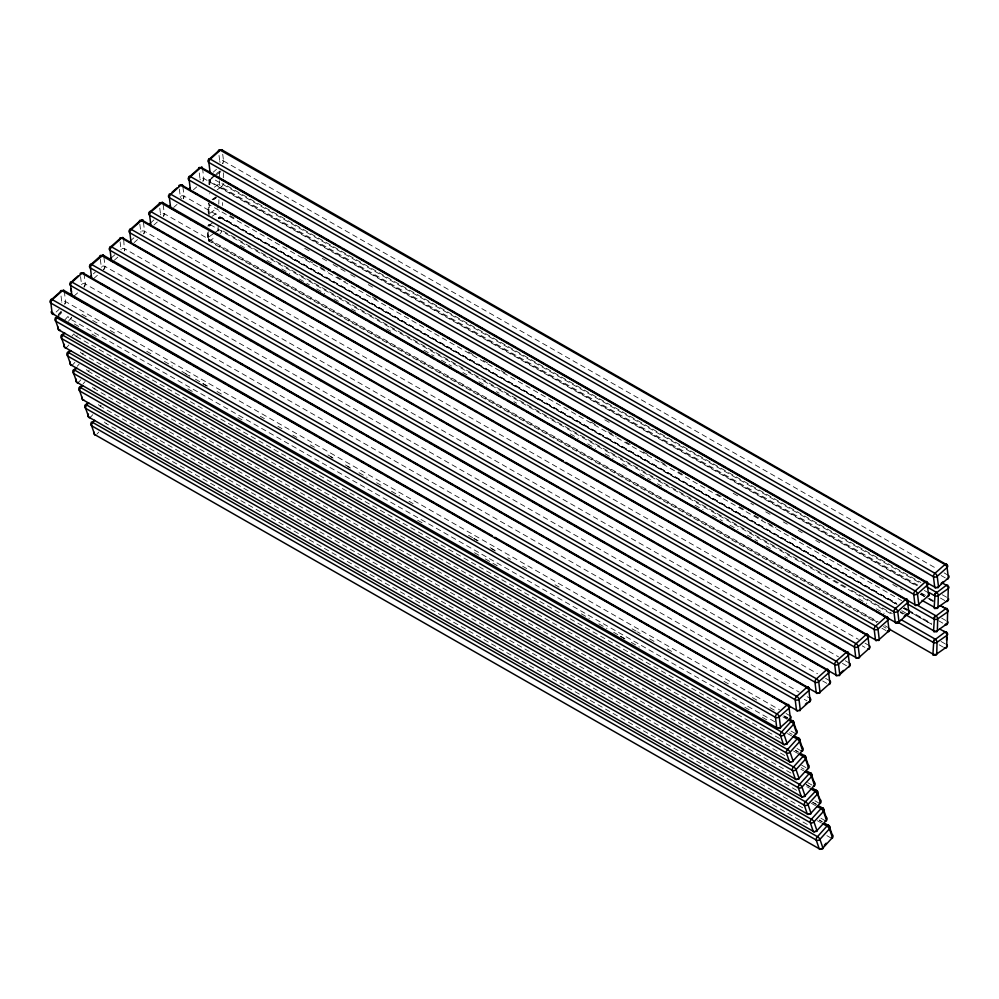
<?xml version="1.0" encoding="UTF-8"?>
<svg xmlns="http://www.w3.org/2000/svg" width="999" height="999" viewBox="0 0 999 999"><rect width="100%" height="100%" fill="white"/><g stroke="black" fill="none" stroke-linecap="round" stroke-linejoin="round"><path stroke-width="0.75" stroke-dasharray="5 3.75" d="M88.911 370.829A2.697 1.349 -60.2 0 1 88.449 371.441L791.545 773.401M207.605 232.692L207.48 239.048L208.779 240.921M208.154 212.25L208.391 203.484A2.697 1.698 1.6 0 0 208.554 204.071M208.916 184.503L209.091 179.595L210.152 177.984M208.267 231.593L208.104 237.437A2.697 1.698 1.6 0 0 208.354 239.847L208.841 240.959L876.635 622.727M208.741 214.073L209.066 202.385M209.54 184.852L209.703 179.008L219.655 172.003A2.697 1.586 54.9 0 1 219.78 171.391M876.947 621.927L208.354 239.847L208.554 232.542M208.991 216.471L209.315 204.795L901.685 600.611M209.865 184.34L209.952 181.418A2.697 1.698 1.6 0 1 209.703 179.008A2.697 1.586 54.9 0 1 211.788 178.084L215.509 175.462M218.182 226.049L218.057 230.432A2.697 1.586 54.9 0 0 218.719 232.405M218.781 204.146L218.893 199.763M219.655 172.003L219.33 183.691A2.697 1.586 54.9 0 0 221.303 186.938L917.694 585.064M222.54 205.507L222.615 202.585M223.289 177.76L223.451 171.915M221.266 186.85L216.321 190.434M897.102 604.507L222.178 218.656A2.697 1.349 -60.2 0 0 220.467 217.819L220.467 217.819A2.697 1.586 54.9 0 0 218.394 218.519A2.697 1.586 54.9 0 1 220.467 217.819L896.727 604.432M64.286 291.159L65.559 301.573L64.685 304.258M84.028 273.576L85.315 283.991L83.779 287.425M103.958 257.492L105.057 266.421L103.521 269.842M123.714 239.922L124.45 250.612M143.456 222.34L144.555 231.268L143.681 233.953M163.199 204.77L164.298 213.686L163.424 216.371M182.954 187.188L184.053 196.116L183.179 198.801M202.522 168.119L203.796 178.534L202.922 181.219M219.031 155.419L219.755 161.376A2.697 1.936 -7 0 1 223.551 160.964L222.665 163.649A2.697 1.349 -60.2 0 0 223.551 160.964L222.265 150.549M917.082 585.689L209.952 181.418L210.514 179.583L211.788 178.084L920.254 583.116M89.048 370.604L88.449 371.441A2.697 0.937 42.2 0 1 86.413 369.63M104.42 422.04A2.697 0.937 42.2 0 0 106.369 423.726L809.465 825.698M106.418 423.626L106.369 423.726A2.697 1.349 -60.2 0 0 106.681 423.339M207.892 226.061L208.891 224.713M71.566 317.37L66.733 323.339M221.291 186.85L221.303 186.938A2.697 1.349 -60.2 0 0 223.139 183.604L920.878 582.492M779.607 738.536L76.411 336.513M77.11 335.739L76.498 336.576A2.697 0.937 42.2 0 1 74.351 334.615M83.079 353.171L82.467 354.008L785.576 755.968M95.03 388.037L94.318 388.811L797.327 790.721M100.999 405.469L100.387 406.306L803.496 808.266M76.573 336.488L76.498 336.476A2.697 1.349 -60.2 0 0 76.973 335.964M58.367 314.398L61.214 311.251M58.342 315.047L61.189 311.913M59.828 314.648L61.726 312.562M64.173 320.629L67.969 316.433A2.697 2.135 -18.9 0 1 68.544 315.946M72.04 335.964L73.938 333.866M67.008 347.053L68.906 344.955M72.977 364.485L74.875 362.387M77.198 366.296L79.108 364.198M78.946 381.905L80.844 379.82M83.179 383.728L85.077 381.63M90.897 416.77L92.795 414.672M96.866 434.203L98.764 432.105M208.142 225.999A2.697 1.698 1.6 0 1 208.429 225.749A2.697 1.586 54.9 0 1 210.514 224.825L208.828 227.26A2.697 1.349 -60.2 0 1 210.514 224.825L893.481 615.284M93.369 273.863L95.342 272.103M111.139 258.042L115.097 254.52M130.894 240.459L133.854 237.824M150.637 222.889L153.933 219.955M56.131 312.025L59.091 309.39M73.901 296.204L78.834 291.82M93.644 278.634L98.039 274.725M114.385 260.177L117.782 257.155M134.128 242.607L137.537 239.573M153.883 225.025L157.28 222.003M173.626 207.455L177.035 204.42M193.381 189.872L196.778 186.85M213.124 172.303L216.521 169.268M216.458 173.551L220.18 170.929M216.758 174.575L221.728 171.079M214.36 187.2L219.33 183.691A2.697 1.698 1.6 0 1 222.29 183.267M212.088 199.55L215.821 196.915M212.799 199.75L216.533 197.128M213.636 199.7L216.121 197.952M209.99 213.187L218.694 207.055M211.963 216.433L219.418 211.176M208.429 225.749L213.399 222.253M213.087 233.928L208.104 237.437A2.697 1.586 54.9 0 0 210.077 240.684L215.047 237.175M214.335 233.054L218.057 230.432A2.697 1.698 1.6 0 1 221.865 230.332A2.697 1.349 -60.2 0 1 220.03 233.679M218.881 217.682L221.728 217.557L896.253 603.184M211.651 178.084L211.788 178.084A2.697 1.349 -60.2 0 0 209.952 181.418M208.841 240.959L210.077 240.684A2.697 1.349 -60.2 0 1 208.354 239.847M223.551 160.964L936.038 568.294M944.055 572.877L948.126 575.199M941.17 575.524L945.241 577.859M942.294 594.742L947.714 597.839M940.459 598.076L945.878 601.173M199.276 173.002L200.012 178.946A2.697 1.936 -7 0 1 203.796 178.534L916.295 585.864M924.312 590.446L928.371 592.769M921.415 593.106L925.499 595.429M921.228 593.731L923.925 595.267M929.332 598.364L933.391 600.686M920.304 594.03L932.629 601.086M920.179 594.105L924.2 596.415M929.42 599.388L933.478 601.71M304.732 248.314L310.14 251.411M322.315 258.354L327.722 261.451M333.129 264.548L345.292 271.503M350.699 274.588L356.106 277.685M368.269 284.64L373.676 287.724M604.845 419.88L611.6 423.751M733.266 493.306L738.673 496.391M750.836 503.346L753.546 504.895M765.709 511.85L771.116 514.935M783.278 521.89L787.337 524.213M798.151 530.394L802.209 532.717M815.721 540.447L819.779 542.757M879.257 576.76L884.664 579.857M892.781 584.49L902.234 589.909M941.657 618.106L945.728 620.441M230.057 215.672L234.078 217.982M302.51 257.093L312.762 262.949M319.955 267.07L327.66 271.478M337.138 276.898L345.267 281.543M372.352 297.028L377.772 300.125M468.506 351.998L473.926 355.095M483.404 360.514L487.475 362.837M501.011 370.579L505.132 372.927M591.008 422.028L598.526 426.323M608.004 431.743L616.133 436.388M625.886 441.97L631.256 445.042M643.219 451.873L648.701 455.007M660.776 461.913L666.246 465.034M678.221 471.89L683.591 474.95M717.132 494.13L721.153 496.441M739.385 506.855L744.792 509.952M754.282 515.372L762.399 520.017M767.819 523.114L775.948 527.759M938.473 620.666L943.893 623.776M904.37 607.817L907.067 609.365M908.428 610.139L931.405 623.276M179.345 189.086L180.257 196.528A2.697 1.936 -7 0 1 184.053 196.116L896.553 603.446M904.557 608.029L908.628 610.352M903.82 608.341L906.505 609.877M911.538 612.762L931.992 624.45M903.433 608.266L907.117 610.377M908.466 611.151L931.617 624.387M901.672 610.676L905.743 613.011M900.024 611.538L904.42 613.898M900.249 612.499L902.959 614.048M223.202 231.106L831.043 578.596M834.028 580.307L848.488 588.573M851.635 590.372L865.933 598.551M867.269 599.313L892.257 613.598M941.021 641.47L946.44 644.567M240.347 245.292L244.405 247.615M266.995 260.527L272.365 263.586M281.755 268.956L289.797 273.564M299.2 278.933L309.415 284.777M316.633 288.911L324.687 293.506M334.078 298.876L340.572 302.585M351.523 308.853L355.557 311.151M386.613 328.908L390.671 331.231M423.988 350.274L434.016 356.006M441.421 360.252L451.623 366.071M462.899 372.515L466.92 374.825M478.996 381.73L486.838 386.201M496.441 391.695L499.125 393.231M513.886 401.673L516.633 403.234M570.242 433.891L578.296 438.486M587.687 443.856L595.729 448.464M605.132 453.833L613.174 458.441M622.564 463.811L627.934 466.87M640.009 473.776L650.711 479.895M657.454 483.753L661.55 486.088M695.029 505.232L703.084 509.827M712.474 515.197L722.489 520.929M729.919 525.174L737.961 529.782M747.352 535.152L757.704 541.058M766.146 545.891L772.851 549.725M784.789 556.543L787.499 558.091M858.728 598.813L866.782 603.421M876.173 608.791L884.227 613.386M939.185 644.817L944.604 647.914M159.778 208.154L160.514 214.098A2.697 1.936 -7 0 1 164.298 213.686L878.146 621.79M884.814 625.599L888.873 627.921M883.391 626.598L886.101 628.146M881.93 628.259L886.001 630.581M139.848 224.238L140.772 231.681A2.697 1.936 -7 0 1 144.555 231.268L858.391 639.36M865.059 643.181L869.13 645.504M862.224 645.866L864.909 647.389M120.105 241.82L121.016 249.25A2.697 1.936 -7 0 1 124.8 248.838L838.548 656.88M845.316 660.751L849.375 663.074M842.432 663.411L846.503 665.734M100.35 259.39L101.274 266.833A2.697 1.936 -7 0 1 105.057 266.421L817.557 673.751M825.574 678.333L829.632 680.656M822.676 680.981L826.76 683.316M80.557 276.598L81.518 284.403A2.697 1.936 -7 0 1 85.315 283.991L799.15 692.095M807.18 696.678L809.877 698.226M804.282 699.337L807.005 700.886M61.039 296.029L61.776 301.985A2.697 1.936 -7 0 1 65.559 301.573L779.395 709.665M786.076 713.486L790.134 715.808M81.893 314.285L87.3 317.37M92.707 320.467L98.114 323.551M110.277 330.507L115.684 333.604M146.778 351.373L150.837 353.696M164.348 361.426L172.465 366.059M181.93 371.466L190.035 376.111M195.442 379.195L207.605 386.151M217.07 391.571L222.477 394.655M260.327 416.296L264.385 418.618M277.909 426.336L281.955 428.658M310.352 444.892L314.398 447.202M327.922 454.932L333.329 458.029M345.492 464.985L350.899 468.069M359.016 472.714L367.12 477.347M376.586 482.754L381.993 485.851M391.458 491.258L399.563 495.891M409.028 501.311L413.087 503.621M468.506 535.314L472.564 537.624M473.913 538.399L477.972 540.721M490.134 547.677L495.541 550.774M507.717 557.717L510.414 559.265M522.577 566.221L526.635 568.543M555.032 584.777L559.078 587.087M632.08 628.821L636.138 631.143M637.487 631.917L640.184 633.466M649.65 638.873L655.057 641.957M667.232 648.913L672.639 652.01M724 681.38L729.407 684.465M752.397 697.602L757.804 700.699M769.967 707.654L775.374 710.739M784.839 716.158L787.537 717.694M185.439 373.751L189.473 376.049M202.884 383.716L206.905 386.014M292.782 435.114L296.815 437.412M330.357 456.593L333.042 458.129M347.802 466.57L350.487 468.094M473.926 538.673L477.959 540.971M491.371 548.651L495.404 550.948M783.803 715.821L787.911 718.169M784.54 716.907L787.262 718.468M782.929 716.907L787.025 719.255M774.787 721.765L70.529 319.143A2.697 0.937 42.2 0 1 67.969 316.433M791.033 731.056L795.104 733.378M74.351 323.988L79.758 327.073M91.92 334.028L97.328 337.125M187.899 388.898L193.307 391.995M237.912 417.495L241.97 419.817M417.707 520.279L423.114 523.376M474.488 552.747L479.895 555.831M485.302 558.928L497.465 565.884M581.281 613.798L589.385 618.431M598.851 623.838L606.955 628.483M613.723 632.342L617.769 634.665M620.479 636.201L625.886 639.298M631.293 642.394L639.397 647.027M744.842 707.304L750.249 710.401M762.424 717.357L767.831 720.441M789.46 732.816L792.157 734.352M620.479 636.475L625.898 639.572M787.537 733.566L791.608 735.888M797.015 748.488L801.073 750.811M795.429 750.237L798.126 751.785M795.741 750.686L798.513 752.272M793.606 751.048L797.627 753.346M801.635 765.147L807.042 768.243M801.398 767.669L804.108 769.218M800.836 769.205L803.596 770.778M807.654 782.604L813.024 785.676M806.018 784.327L810.077 786.65M806.33 784.764L810.401 787.087M806.817 786.638L809.577 788.211M814.934 800.786L818.993 803.109M813.348 802.534L816.046 804.083M812.299 802.197L816.433 804.557M811.425 803.283L815.546 805.644M820.903 818.218L824.962 820.541M819.317 819.967L822.015 821.503M819.63 820.404L822.339 821.952M817.407 820.716L821.515 823.076M826.872 835.639L830.931 837.961M70.467 319.068L70.529 319.143A2.697 1.349 -60.2 0 0 71.641 317.133M124.8 248.838A2.697 1.349 -60.2 0 1 124.276 250.974M121.166 249.825A2.697 1.299 48.3 0 1 121.016 249.25M144.555 231.268A2.697 1.349 -60.2 0 1 143.956 233.504M140.921 232.255A2.697 1.299 48.3 0 1 140.772 231.681M65.559 301.573A2.697 1.349 -60.2 0 1 64.972 303.808M61.826 302.26A2.697 1.299 48.3 0 1 61.776 301.985M80.32 352.048A2.697 0.937 42.2 0 0 82.467 354.008L82.467 354.008A2.697 1.349 -60.2 0 0 82.942 353.396M92.432 387.137A2.697 0.937 42.2 0 0 94.418 388.873L94.493 388.773A2.697 1.349 -60.2 0 0 94.818 388.374M105.057 266.421A2.697 1.349 -60.2 0 1 103.609 269.767M101.374 267.257A2.697 1.299 48.3 0 1 101.274 266.833M98.401 404.57A2.697 0.937 42.2 0 0 100.387 406.306L100.387 406.306A2.697 1.349 -60.2 0 0 100.787 405.794M85.315 283.991A2.697 1.349 -60.2 0 1 84.028 287.175M81.581 284.69A2.697 1.299 48.3 0 1 81.518 284.403M209.778 193.881A2.697 1.349 -60.2 0 1 209.665 193.581M203.796 178.534A2.697 1.349 -60.2 0 1 202.997 181.119M200.3 179.845A2.697 1.299 48.3 0 1 200.012 178.946M220.092 162.35A2.697 1.299 48.3 0 1 219.755 161.376M184.053 196.116A2.697 1.349 -60.2 0 1 183.317 198.576M181.381 198.614A2.697 1.299 48.3 0 1 181.044 198.214M180.544 197.402A2.697 1.299 48.3 0 1 180.257 196.528M164.298 213.686A2.697 1.349 -60.2 0 1 163.636 216.046M160.702 214.76A2.697 1.299 48.3 0 1 160.514 214.098M222.178 218.656A2.697 1.698 1.6 0 0 218.731 218.544A2.697 1.698 1.6 0 1 222.178 218.656"/><path stroke-width="1.5" d="M784.914 744.455A2.697 1.349 -60.2 0 1 783.378 744.168L780.394 735.451A2.697 1.349 -60.2 0 1 781.555 732.03L791.133 721.465L788.336 720.004M64.848 333.129L62.825 335.202L787.512 749.562L797.115 738.898L792.956 736.663M70.817 350.562L68.794 352.684L793.493 766.995L803.084 756.33L798.925 754.095M944.043 631.343L946.752 632.891A2.697 1.698 1.6 0 1 947.002 635.302L946.677 646.977L936.737 653.983A2.697 1.586 54.9 0 1 934.652 654.919L933.416 655.194L932.929 654.083L933.815 640.559L945.129 632.005L939.622 628.958M905.394 614.597L933.566 630.706A2.697 1.349 -60.2 0 0 934.614 631.868L933.566 630.706L934.452 617.182L945.766 608.628L940.259 605.581M942.244 582.991L946.403 585.264L935.076 593.818L934.202 607.342L934.689 608.453L935.926 608.179A2.697 1.586 54.9 0 0 937.999 607.255L947.951 600.237A2.697 1.698 1.6 0 0 948.526 598.663M946.553 640.197L946.64 637.275M60.477 291.321A2.697 1.299 48.3 0 1 62.288 290.871L52.298 299.613L776.972 713.985L786.95 705.032L62.2 290.809M83.029 273.239A2.697 1.936 -7 0 0 82.03 273.227L72.04 282.118L796.727 696.415L806.705 687.462L82.043 273.289A2.697 1.349 -60.2 0 1 84.028 273.576L808.603 687.824L810.139 700.961L800.274 709.74A2.697 1.299 48.3 0 1 799.712 710.751M896.827 622.864A2.697 1.349 -60.2 0 1 895.229 622.277L893.943 611.863A2.697 1.349 -60.2 0 1 895.479 608.441L905.444 599.575L180.682 185.352L170.804 194.268L895.566 608.503A2.697 1.299 48.3 0 1 897.726 611.45L899.013 621.865A2.697 1.299 48.3 0 1 897.502 622.714M198.714 168.344A2.697 1.299 48.3 0 1 200.524 167.832A2.697 1.349 -60.2 0 1 202.522 168.119L201.835 167.27L200.524 167.832L190.522 176.611L915.209 590.958L925.186 582.005L926.41 581.505L927.097 582.367A2.697 1.936 -7 0 1 927.347 585.089L928.633 595.504A2.697 1.299 48.3 0 1 927.547 596.49M63.287 290.821A2.697 1.936 -7 0 1 64.286 291.159A2.697 1.349 -60.2 0 0 62.288 290.871L63.599 290.297L492.32 535.864M83.392 273.314A2.697 1.936 -7 0 1 84.028 273.576L83.354 272.727L82.043 273.289A2.697 1.299 48.3 0 0 80.245 273.988A2.697 1.936 -7 0 1 80.507 273.788M101.698 255.657L826.46 669.879L816.483 678.833L91.808 264.573L103.097 255.145L828.346 670.242A2.697 1.936 -7 0 1 828.608 672.964L818.743 681.755A2.697 1.936 -7 0 1 814.947 682.167L90.372 267.932A2.697 1.936 -7 0 1 90.11 265.21L99.987 256.418A2.697 1.936 -7 0 1 101.399 255.719M837.075 675.824A2.697 1.349 -60.2 0 1 835.976 674.999L834.702 664.597A2.697 1.349 -60.2 0 1 836.238 661.163L846.228 652.397L121.541 238.049L111.663 246.928A2.697 1.299 48.3 0 0 109.865 247.627A2.697 1.936 -7 0 0 110.127 250.362L111.401 260.764A2.697 1.349 -60.2 0 0 111.626 261.363M563.261 460.951L143.269 220.854A2.697 1.349 -60.2 0 0 141.284 220.567L131.306 229.42L856.068 643.656L865.946 634.727L141.284 220.567A2.697 1.299 48.3 0 0 139.485 221.266L129.608 230.057A2.697 1.936 -7 0 0 129.87 232.779L131.156 243.194A2.697 1.936 -7 0 1 130.469 242.57M199.001 168.332A2.697 1.936 -7 0 1 200.374 167.795L925.199 582.13A2.697 1.349 -60.2 0 1 927.097 582.367M936.013 587.874A2.697 1.349 -60.2 0 1 934.714 587.125L933.441 576.71A2.697 1.349 -60.2 0 1 934.977 573.289L944.979 564.51L220.28 150.162L210.302 159.116L935.064 573.351A2.697 1.299 48.3 0 1 937.224 576.298L938.511 586.713A2.697 1.299 48.3 0 1 937.537 587.724M51.486 311.263A2.697 1.936 -7 0 0 52.16 313.499L776.735 727.734A2.697 1.349 -60.2 0 0 778.721 728.021L778.721 728.021A2.697 1.299 48.3 0 0 780.519 727.322L790.396 718.531A2.697 1.936 -7 0 0 790.634 716.196M904.132 598.501L914.972 604.695A2.697 1.349 -60.2 0 0 916.957 604.994L916.957 604.994A2.697 1.299 48.3 0 0 918.755 604.283L928.633 595.504A2.697 1.936 -7 0 0 928.583 592.907M929.107 592.557L934.527 595.654A2.697 1.349 -60.2 0 1 936.35 592.32L926.96 586.95M935.576 631.693A2.697 1.586 54.9 0 0 937.374 630.619L937.686 618.93A2.697 1.586 54.9 0 0 935.713 615.684L916.757 604.845M889.597 629.308L932.929 654.083A2.697 1.698 1.6 0 0 936.737 653.983L937.05 642.307A2.697 1.586 54.9 0 0 935.076 639.06L901.223 619.705M934.652 654.919L934.652 654.919A2.697 1.349 -60.2 0 1 932.929 654.083M809.839 699.063L809.877 698.226A2.697 1.936 -7 0 1 810.139 700.961A2.697 1.299 48.3 0 1 808.628 701.798M908.628 610.352L908.578 611.176A2.697 1.349 -60.2 0 0 908.628 610.352A2.697 1.936 -7 0 1 908.89 613.074L899.013 621.865A2.697 1.936 -7 0 1 895.229 622.277L883.029 615.309M785.601 743.855A2.697 0.937 42.2 0 0 787.1 743.456L784.103 734.74A2.697 0.937 42.2 0 0 781.555 732.03L56.881 317.744L58.879 315.696M99.987 256.418A2.697 1.299 48.3 0 1 101.786 255.719L101.823 255.619A2.697 1.349 -60.2 0 1 103.771 256.006A2.697 1.936 -7 0 0 102.373 255.632M330.394 270.092L182.767 185.702A2.697 1.349 -60.2 0 0 180.782 185.414L180.782 185.414A2.697 1.299 48.3 0 0 178.983 186.114A2.697 1.936 -7 0 1 179.333 185.851M787.574 749.55L787.524 749.462A2.697 0.937 42.2 0 1 790.084 752.172L793.069 760.888A2.697 0.937 42.2 0 1 792.707 761.675M797.689 778.795A2.697 0.937 42.2 0 0 799.038 778.321L796.053 769.605A2.697 0.937 42.2 0 0 793.493 766.895L793.581 766.97M936.35 592.32L936.45 592.382A2.697 1.586 54.9 0 1 938.323 595.566L937.999 607.255A2.697 1.698 1.6 0 1 934.202 607.342A2.697 1.349 -60.2 0 0 935.926 608.179L936.013 608.241M776.997 713.985L776.985 713.898A2.697 1.299 48.3 0 1 779.245 716.907L780.519 727.322A2.697 1.936 -7 0 1 776.735 727.734L775.449 717.319A2.697 1.349 -60.2 0 1 776.985 713.898L776.922 713.985M784.402 703.246L796.478 710.152A2.697 1.936 -7 0 0 800.274 709.74L798.988 699.337A2.697 1.299 48.3 0 0 796.74 696.315L796.74 696.315A2.697 1.349 -60.2 0 0 795.204 699.75L796.478 710.152A2.697 1.349 -60.2 0 0 798.026 710.776M915.234 590.958L915.221 590.859A2.697 1.299 48.3 0 1 917.482 593.881L918.755 604.283A2.697 1.936 -7 0 1 914.972 604.695L913.685 594.293A2.697 1.349 -60.2 0 1 915.221 590.859L915.259 590.946M848.663 666.82A2.697 1.299 48.3 0 0 849.637 665.809L848.363 655.394A2.697 1.936 -7 0 0 848.101 652.672L123.526 238.424A2.697 1.349 -60.2 0 0 121.528 238.137L121.528 238.137A2.697 1.299 48.3 0 0 119.743 238.836L109.865 247.627M222.24 150.374A2.697 1.349 -60.2 0 0 220.28 150.262L220.28 150.262A2.697 1.299 48.3 0 0 218.481 150.961L208.604 159.753A2.697 1.936 -7 0 0 208.866 162.475L210.152 172.889L214.211 175.212M141.284 220.467L142.595 219.992L143.269 220.854A2.697 1.936 -7 0 0 142.27 220.517M180.844 185.327L182.093 184.84L182.767 185.702A2.697 1.936 -7 0 0 182.293 185.489M121.528 238.137L122.852 237.575L123.526 238.424A2.697 1.936 -7 0 0 119.743 238.836M220.28 150.262L221.591 149.688L946.84 564.785A2.697 1.936 -7 0 1 947.102 567.507L948.376 577.922A2.697 1.299 48.3 0 1 947.289 578.921M793.456 766.995L793.493 766.895A2.697 1.349 -60.2 0 0 792.332 770.316L795.316 779.033A2.697 1.349 -60.2 0 0 796.852 779.32M787.537 749.562L787.524 749.462A2.697 1.349 -60.2 0 0 786.363 752.884L789.347 761.6A2.697 1.349 -60.2 0 0 791.071 761.762M935.713 615.684L935.713 615.684A2.697 1.349 -60.2 0 0 933.89 619.03L907.055 603.683M805.356 801.847L816.295 790.409L820.154 799.675A2.697 2.135 -18.9 0 1 820.479 802.709L810.988 813.174A2.697 0.937 42.2 0 1 809.714 813.698M887.337 631.356L887.999 630.606M801.623 751.073A2.697 0.937 42.2 0 0 802.559 750.411L799.575 741.695A2.697 0.937 42.2 0 0 797.027 738.985L798.376 738.124L799.25 738.673L802.234 747.389A2.697 2.135 -18.9 0 1 802.559 750.411L793.069 760.888A2.697 2.135 -18.9 0 1 789.347 761.6L64.773 347.365L61.788 338.649A2.697 2.135 -18.9 0 1 61.463 335.627L63.362 333.529M805.718 757.554L808.203 764.822A2.697 2.135 -18.9 0 1 808.541 767.844L799.038 778.321A2.697 2.135 -18.9 0 1 795.316 779.033L70.742 364.797L67.757 356.081A2.697 2.135 -18.9 0 1 67.433 353.047L69.331 350.961M802.884 796.715A2.697 1.349 -60.2 0 1 801.285 796.465L76.723 382.23L73.726 373.514A2.697 2.135 -18.9 0 1 73.402 370.479L75.3 368.394M76.798 367.994L74.8 370.167L799.562 784.39A2.697 0.937 42.2 0 1 802.022 787.037L805.007 795.753A2.697 0.937 42.2 0 1 803.671 796.228M809.49 813.573A2.697 1.349 -60.2 0 1 807.267 813.885L82.692 399.65L79.708 390.946A2.697 2.135 -18.9 0 1 79.371 387.912L81.281 385.814M82.767 385.414L80.769 387.6L805.519 801.822M814.772 831.605A2.697 1.349 -60.2 0 1 813.236 831.318L88.661 417.082L85.677 408.366A2.697 2.135 -18.9 0 1 85.352 405.344L87.25 403.246M88.736 402.847L86.751 405.032L811.338 819.28L821.003 808.616L816.845 806.38M94.705 420.279L92.72 422.465L817.482 836.675L826.972 826.048L822.826 823.813M824.287 845.291L826.185 843.206M813.573 785.938A2.697 0.937 42.2 0 0 814.51 785.276L811.525 776.56A2.697 0.937 42.2 0 0 808.965 773.85L799.55 784.39A2.697 1.349 -60.2 0 0 798.301 787.749L801.285 796.465A2.697 2.135 -18.9 0 0 805.007 795.753L814.51 785.276A2.697 2.135 -18.9 0 0 814.185 782.254L810.863 773.076L808.965 773.85L804.907 771.528M50.624 300.362L60.489 291.571M72.34 281.019L78.272 275.749M172.065 192.27L177.01 187.874M189.847 176.448L198.726 168.531M877.609 640.222A2.697 1.299 48.3 0 0 879.257 639.435L889.135 630.656L887.374 616.92L885.601 617.22L875.648 626.098L151.049 211.726L162.338 202.422L645.167 478.921M808.865 690.546A2.697 1.299 48.3 0 0 806.605 687.524L807.929 686.962L808.603 687.824A2.697 1.936 -7 0 1 808.865 690.546L798.988 699.337A2.697 1.936 -7 0 1 795.204 699.75L70.629 285.514A2.697 1.936 -7 0 1 70.367 282.779A2.697 1.299 48.3 0 1 72.165 282.08L72.165 282.08A2.697 1.349 -60.2 0 0 70.629 285.514L71.903 295.916A2.697 1.349 -60.2 0 0 71.978 296.228M646.066 479.433L887.599 617.519A2.697 1.936 -7 0 1 887.861 620.242L877.984 629.033A2.697 1.936 -7 0 1 874.2 629.445L149.625 215.21A2.697 1.936 -7 0 1 149.363 212.475L159.228 203.684A2.697 1.299 48.3 0 1 161.026 202.984L161.101 202.909A2.697 1.349 -60.2 0 1 163.024 203.272A2.697 1.936 -7 0 0 159.815 203.297M907.616 600.112A2.697 1.936 -7 0 1 907.604 602.659L897.726 611.45A2.697 1.936 -7 0 1 893.943 611.863L169.368 197.627A2.697 1.936 -7 0 1 169.106 194.905A2.697 1.299 48.3 0 1 170.904 194.193L170.904 194.193A2.697 1.349 -60.2 0 0 169.368 197.627L170.654 208.042A2.697 1.349 -60.2 0 0 170.704 208.292M805.381 704.295L807.367 702.534M840.159 673.338L843.456 670.416M904.132 616.408L907.092 613.773M941.095 583.503L943.293 581.555M791.171 721.565L792.944 720.791A2.697 1.349 -60.2 0 1 793.281 721.241A2.697 2.135 -18.9 0 1 793.606 724.275L796.59 732.991L787.1 743.456A2.697 2.135 -18.9 0 1 783.378 744.168L58.804 329.932L55.819 321.216A2.697 2.135 -18.9 0 1 55.482 318.194A2.697 0.937 42.2 0 1 56.98 317.794A2.697 1.349 -60.2 0 0 55.819 321.216L780.394 735.451A2.697 2.135 -18.9 0 0 784.103 734.74L793.606 724.275A2.697 0.937 42.2 0 0 791.046 721.553L791.158 721.615A2.697 1.349 -60.2 0 1 792.407 720.691A2.697 1.349 -60.2 0 1 792.944 720.791L793.281 721.241M867.594 648.925L867.594 648.925A2.697 1.299 48.3 0 0 869.392 648.226A2.697 1.936 -7 0 0 869.63 645.891M797.115 738.91L797.027 738.985A2.697 1.349 -60.2 0 1 799.25 738.673A2.697 2.135 -18.9 0 1 799.575 741.695L790.084 752.172A2.697 2.135 -18.9 0 1 786.363 752.884L61.788 338.649A2.697 1.349 -60.2 0 1 62.949 335.227L62.837 335.189M67.433 353.047A2.697 0.937 42.2 0 1 68.919 352.647L68.919 352.647A2.697 1.349 -60.2 0 0 67.757 356.081L792.332 770.316A2.697 2.135 -18.9 0 0 796.053 769.605L805.556 759.128A2.697 2.135 -18.9 0 0 805.219 756.106L804.345 755.556L802.996 756.418A2.697 0.937 42.2 0 1 805.556 759.128L808.541 767.844A2.697 0.937 42.2 0 1 807.592 768.506M809.09 773.8L809.065 773.9A2.697 1.349 -60.2 0 1 811.2 773.538A2.697 2.135 -18.9 0 1 811.525 776.56L802.022 787.037A2.697 2.135 -18.9 0 1 798.301 787.749L73.726 373.514A2.697 1.349 -60.2 0 1 74.9 370.08L74.9 370.08A2.697 0.937 42.2 0 0 73.402 370.479M826.21 817.644A2.697 1.349 -60.2 0 0 826.123 817.107L823.139 808.391L822.264 807.841L820.916 808.703A2.697 0.937 42.2 0 1 823.463 811.425L826.46 820.142L816.957 830.606A2.697 0.937 42.2 0 1 815.684 831.131M831.68 838.298A2.697 0.937 42.2 0 0 832.429 837.562A2.697 2.135 -18.9 0 0 832.105 834.54L829.108 825.823L828.233 825.274L826.885 826.136A2.697 0.937 42.2 0 1 829.445 828.858L832.429 837.562L822.926 848.039A2.697 0.937 42.2 0 1 821.865 848.651M189.123 180.057A2.697 1.936 -7 0 1 188.861 177.322A2.697 1.299 48.3 0 1 190.647 176.623L190.647 176.623A2.697 1.349 -60.2 0 0 189.123 180.057L913.685 594.293A2.697 1.936 -7 0 0 917.482 593.881L927.347 585.089A2.697 1.299 48.3 0 0 925.099 582.067L925.211 582.117M160.989 202.897L885.701 617.157A2.697 1.349 -60.2 0 1 887.599 617.519M803.096 756.343L802.996 756.418A2.697 1.349 -60.2 0 1 805.219 756.106L801.161 753.783M819.679 803.421A2.697 0.937 42.2 0 0 820.479 802.709L817.494 793.993A2.697 0.937 42.2 0 0 814.934 791.283L810.876 788.96M821.016 808.641L820.916 808.703A2.697 1.349 -60.2 0 1 823.139 808.391A2.697 2.135 -18.9 0 1 823.463 811.425L813.973 821.89A2.697 2.135 -18.9 0 1 810.251 822.602L85.677 408.366A2.697 1.349 -60.2 0 1 86.838 404.945L86.838 404.945A2.697 0.937 42.2 0 0 85.352 405.344M826.985 826.061L826.885 826.136A2.697 1.349 -60.2 0 1 829.108 825.823A2.697 2.135 -18.9 0 1 829.445 828.858L819.942 839.322A2.697 2.135 -18.9 0 1 816.22 840.034L91.646 425.799A2.697 2.135 -18.9 0 1 91.321 422.777A2.697 0.937 42.2 0 1 92.807 422.377A2.697 1.349 -60.2 0 0 91.646 425.799L94.63 434.515A2.697 1.349 -60.2 0 0 95.542 435.064M944.604 647.914L944.704 647.964A2.697 1.586 54.9 0 0 946.677 646.977A2.697 1.698 1.6 0 0 946.44 644.567M905.481 599.625L905.356 599.65A2.697 1.349 -60.2 0 1 907.342 599.937L906.667 599.088L905.356 599.65A2.697 1.299 48.3 0 1 907.604 602.659M885.713 617.27L885.726 617.182A2.697 1.299 48.3 0 1 887.861 620.242M826.485 669.954L826.36 669.954A2.697 1.349 -60.2 0 1 828.346 670.242L827.671 669.392L826.36 669.954A2.697 1.299 48.3 0 1 828.608 672.964M806.705 687.462L806.605 687.524A2.697 1.349 -60.2 0 1 808.603 687.824M50.437 300.537A2.697 1.936 -7 0 0 50.874 303.084L775.449 717.319A2.697 1.936 -7 0 0 779.245 716.907L789.11 708.116A2.697 1.936 -7 0 0 788.848 705.394L788.174 704.545L786.862 705.107A2.697 1.299 48.3 0 1 789.11 708.116L790.396 718.531A2.697 1.299 48.3 0 1 789.66 719.567M91.658 278.346L90.11 265.21A2.697 1.299 48.3 0 1 91.908 264.498L91.908 264.498A2.697 1.349 -60.2 0 0 90.372 267.932M79.371 387.912A2.697 0.937 42.2 0 1 80.869 387.512L80.869 387.512A2.697 1.349 -60.2 0 0 79.708 390.946L804.282 805.182A2.697 2.135 -18.9 0 0 807.991 804.457L817.494 793.993A2.697 2.135 -18.9 0 0 817.17 790.958A2.697 1.349 -60.2 0 0 814.934 791.283L815.047 791.333M787 705.107L786.862 705.107A2.697 1.349 -60.2 0 1 788.848 705.394L494.967 537.375M945.141 632.105L945.029 632.055A2.697 1.586 54.9 0 1 947.002 635.302L937.05 642.307A2.697 1.698 1.6 0 1 933.253 642.394L897.015 621.69M129.608 230.057A2.697 1.299 48.3 0 1 131.406 229.345L131.406 229.345A2.697 1.349 -60.2 0 0 129.87 232.779L854.445 647.015A2.697 1.936 -7 0 0 858.228 646.603L868.106 637.812A2.697 1.936 -7 0 0 867.844 635.089L867.169 634.24L865.858 634.802A2.697 1.299 48.3 0 1 868.106 637.812L869.392 648.226L859.515 657.017A2.697 1.299 48.3 0 1 857.941 657.829M945.166 632.067L945.029 632.055A2.697 1.349 -60.2 0 1 946.752 632.891M865.983 634.815L865.858 634.802A2.697 1.349 -60.2 0 1 867.844 635.089L565.834 462.425M62.825 335.202L62.949 335.227A2.697 0.937 42.2 0 0 61.463 335.627M944.967 564.535L944.842 564.497A2.697 1.349 -60.2 0 1 946.84 564.785L946.165 563.936L944.842 564.497A2.697 1.299 48.3 0 1 947.102 567.507L937.224 576.298A2.697 1.936 -7 0 1 933.441 576.71L208.866 162.475A2.697 1.349 -60.2 0 1 210.402 159.041L210.402 159.041A2.697 1.299 48.3 0 0 208.604 159.753M846.215 652.422L847.414 651.81L848.101 652.672A2.697 1.349 -60.2 0 0 846.103 652.372A2.697 1.299 48.3 0 1 848.363 655.394L838.486 664.185A2.697 1.936 -7 0 1 834.702 664.597L110.127 250.362A2.697 1.349 -60.2 0 1 111.663 246.928L836.238 661.263A2.697 1.299 48.3 0 1 838.486 664.185L839.772 674.587A2.697 1.299 48.3 0 1 838.536 675.549M203.858 168.893L925.748 581.593M216.92 176.761L225.05 181.406M227.585 182.854L230.27 184.39M232.954 185.926L237.238 188.374M239.66 189.76L244.006 192.245M245.03 192.832L256.194 199.213M258.903 200.762L267.033 205.407M267.844 205.869L270.529 207.405M276.511 210.826L279.221 212.375M279.92 212.775L287.974 217.382M288.699 217.794L291.408 219.343M294.118 220.891L300.05 224.288M300.886 224.763L312.125 231.181M318.494 234.827L322.852 237.325M325.262 238.699L328.221 240.397M330.681 241.795L334.94 244.231M337.612 245.766L340.297 247.29M342.869 248.763L347.015 251.136M360.427 258.803L363.186 260.377M367.132 262.637L369.955 264.248M372.502 265.709L375.374 267.345M377.872 268.768L388.923 275.087M395.317 278.746L398.002 280.282M400.686 281.818L403.371 283.354M409.24 286.701L411.938 288.249M412.762 288.723L420.804 293.319M421.428 293.669L424.138 295.217M426.835 296.765L432.879 300.224M435.564 301.76L438.249 303.296M439.036 303.733L441.733 305.282M451.223 310.701L453.933 312.25M458.379 314.797L461.063 316.333M463.411 317.67L467.769 320.167M468.831 320.766L473.139 323.239M475.824 324.775L479.845 327.073M481.019 327.734L483.728 329.295M493.206 334.715L495.954 336.276M499.975 338.586L502.684 340.135M505.344 341.646L508.104 343.231M510.714 344.717L514.735 347.015M522.789 351.623L537.899 360.264M540.234 361.588L544.667 364.136M545.591 364.66L556.855 371.104M557.667 371.566L565.721 376.173M566.333 376.523L571.091 379.233M571.753 379.62L579.882 384.265M580.481 384.603L583.166 386.138M583.94 386.588L592.07 391.233M592.557 391.508L600.611 396.116M601.548 396.653L605.981 399.188M608.329 400.524L612.687 403.022M613.736 403.621L618.056 406.081M620.516 407.492L628.783 412.225M631.343 413.686L634.053 415.234M638.124 417.557L640.859 419.13M643.531 420.654L647.602 422.977M650.262 424.5L653.021 426.073M655.619 427.56L670.629 436.138M673.064 437.537L675.749 439.073M678.433 440.609L682.816 443.106M685.139 444.443L689.585 446.978M692.295 448.526L703.933 455.182M704.482 455.494L712.612 460.139M713.323 460.551L716.008 462.087M718.693 463.623L724.799 467.107M728.858 469.43L733.453 472.052M734.277 472.527L738.81 475.124M739.697 475.624L745.529 478.958M746.465 479.495L757.604 485.864M764.073 489.56L766.782 491.108M770.841 493.431L773.701 495.067M776.26 496.528L780.406 498.901M783.091 500.437L785.776 501.973M788.448 503.496L796.578 508.141M805.906 513.486L808.765 515.109M811.275 516.545L815.534 518.981M818.243 520.529L820.953 522.077M823.351 523.451L834.502 529.832M840.796 533.429L845.329 536.026M846.165 536.488L850.748 539.123M851.523 539.56L857.517 542.994M860.226 544.542L862.936 546.091M867.007 548.414L871.652 551.073M872.414 551.51L878.358 554.907M881.043 556.443L883.728 557.966M884.615 558.478L890.446 561.813M896.802 565.446L899.512 566.995M902.209 568.543L906.543 571.016M908.99 572.415L911.7 573.963M914.41 575.511L918.618 577.922M921.303 579.457L934.714 587.125A2.697 1.936 -7 0 0 938.511 586.713L948.376 577.922A2.697 1.936 -7 0 0 948.575 575.536M941.97 606.418L947.389 609.515A2.697 1.698 1.6 0 1 947.639 611.925L947.314 623.613L937.374 630.619A2.697 1.698 1.6 0 1 933.566 630.706M922.015 600.374L934.564 607.404M333.054 271.616L907.342 599.937M194.418 192.77L197.165 194.33M199.788 195.829L202.585 197.427M205.157 198.901L209.353 201.298M212.063 202.847L216.134 205.17M222.602 208.878L226.96 211.363M229.308 212.712L231.993 214.248M234.678 215.772L239.148 218.331M240.047 218.843L244.568 221.428M248.639 223.751L251.348 225.299M254.058 226.848L260.177 230.357M266.246 233.816L268.956 235.364M269.568 235.727L272.252 237.25M274.937 238.786L282.979 243.394M285.202 244.655L287.912 246.204M290.622 247.764L295.055 250.299M296.041 250.861L300.424 253.359M302.809 254.733L310.939 259.378M315.185 261.8L317.869 263.336M320.417 264.797L323.127 266.346M327.185 268.669L329.945 270.242M332.605 271.765L335.314 273.314M344.792 278.733L352.922 283.379M355.444 284.815L358.129 286.351M362.15 288.649L365.11 290.347M367.52 291.72L371.878 294.218M372.889 294.792L377.297 297.315M384.965 301.698L393.007 306.293M393.544 306.606L396.253 308.154M398.963 309.702L413.861 318.219M414.485 318.569L419.28 321.316M419.842 321.641L427.897 326.236M428.758 326.735L432.829 329.058M435.539 330.607L439.972 333.142M440.946 333.703L445.342 336.213M447.727 337.575L462.787 346.178M465.334 347.64L468.156 349.25M470.741 350.736L474.862 353.084M477.522 354.608L480.232 356.156M482.917 357.692L487 360.027M489.71 361.576L497.839 366.221M500.349 367.657L503.034 369.193M505.719 370.729L510.027 373.189M512.425 374.563L516.795 377.06M517.794 377.634L528.983 384.028M531.693 385.577L539.822 390.222M540.609 390.671L544.63 392.982M547.315 394.518L552.01 397.19M552.684 397.577L560.739 402.185M561.488 402.609L564.198 404.158M568.256 406.481L572.814 409.091M573.676 409.578L584.89 415.996M587.574 417.52L595.616 422.127M598.051 423.514L600.986 425.199M603.471 426.61L607.704 429.033M610.239 430.482L613.061 432.105M615.659 433.578L619.78 435.939M627.847 440.547L630.556 442.095M633.191 443.606L635.976 445.192M639.897 447.44L642.744 449.075M645.267 450.512L648.164 452.172M650.636 453.583L661.713 459.915M668.081 463.548L672.539 466.108M673.451 466.62L676.136 468.156M680.157 470.454L684.727 473.076M685.526 473.526L693.568 478.121M694.218 478.496L696.927 480.044M699.625 481.593L705.656 485.027M708.328 486.563L711.013 488.099M711.825 488.561L714.535 490.109M724.013 495.529L728.458 498.076M730.781 499.4L733.828 501.136M736.201 502.497L740.534 504.97M741.62 505.594L745.903 508.041M748.388 509.465L756.518 514.11M765.996 519.53L768.718 521.078M772.739 523.389L775.474 524.95M778.109 526.448L780.893 528.046M783.478 529.52L787.499 531.818M790.371 533.466L798.501 538.111M800.923 539.497L803.596 541.033M806.28 542.557L810.689 545.079M814.747 547.402L817.457 548.951M818.356 549.462L826.41 554.07M832.354 557.467L838.486 560.976M841.17 562.512L843.855 564.048M849.962 567.532L852.671 569.08M856.73 571.403L859.44 572.951M862.149 574.5L864.859 576.048M870.691 579.383L873.376 580.918M874.337 581.468L878.745 583.99M881.43 585.526L885.451 587.824M898.725 595.404L901.548 597.027M171.99 208.803L180.045 213.411M189.435 218.781L192.32 220.429M194.805 221.84L199.088 224.3M201.798 225.849L204.508 227.397M213.986 232.817L218.057 235.14M224.325 238.724L227.01 240.26M229.695 241.795L232.367 243.319M235.052 244.855L241.071 248.301M241.77 248.689L246.491 251.398M247.128 251.76L255.182 256.368M255.969 256.818L260.04 259.141M262.749 260.689L267.257 263.274M268.157 263.786L273.963 267.108M274.937 267.657L290.072 276.311M292.545 277.722L295.254 279.27M297.952 280.819L302.148 283.216M304.732 284.69L307.517 286.288M310.152 287.787L314.223 290.122M316.908 291.658L325.05 296.303M327.635 297.789L330.319 299.325M334.353 301.623L337.237 303.271M339.722 304.695L344.006 307.143M345.08 307.767L349.425 310.239M351.798 311.601L367.033 320.304M369.23 321.566L371.915 323.102M374.6 324.638L379.22 327.272M379.97 327.709L388.024 332.305M388.698 332.692L391.408 334.24M395.467 336.563L400.099 339.21M400.886 339.66L409.016 344.305M409.49 344.58L412.175 346.116M413.074 346.628L422.914 352.26M425.262 353.596L427.972 355.144M430.681 356.693L434.99 359.153M437.45 360.564L440.347 362.225M442.869 363.673L446.94 365.996M449.75 367.595L457.792 372.202M460.477 373.738L463.186 375.287M467.182 377.572L469.955 379.158M472.552 380.631L476.735 383.029M477.922 383.703L482.142 386.126M484.852 387.674L488.923 389.997M489.997 390.609L499.75 396.191M502.072 397.515L504.757 399.051M507.442 400.587L511.95 403.159M512.812 403.646L518.718 407.03M521.428 408.579L524.138 410.127M526.848 411.675L532.942 415.159M533.616 415.547L541.745 420.192M542.332 420.529L545.017 422.065M547.702 423.588L555.744 428.196M557.991 429.483L560.701 431.031M563.411 432.579L567.819 435.102M568.831 435.676L573.189 438.174M575.599 439.548L590.634 448.139M593.206 449.612L595.916 451.161M599.974 453.484L602.709 455.044M605.394 456.58L608.104 458.129M610.764 459.652L614.785 461.95M617.582 463.548L621.64 465.871M628.209 469.617L630.893 471.153M634.914 473.451L637.899 475.162M640.284 476.523L644.667 479.033M645.654 479.595L650.087 482.13M659.565 487.549L665.771 491.096M675.162 496.466L677.846 498.002M680.531 499.537L688.586 504.145M689.36 504.582L692.07 506.131M696.141 508.454L700.661 511.038M701.548 511.55L706.031 514.11M720.791 522.552L723.476 524.088M725.936 525.486L728.633 527.035M732.866 529.458L735.551 530.993M738.124 532.455L740.921 534.053M743.531 535.551L747.602 537.874M755.731 542.519L758.428 544.068M761.038 545.566L763.723 547.102M767.756 549.4L770.629 551.036M778.483 555.531L782.816 558.004M785.202 559.378L789.585 561.875M790.559 562.437L801.772 568.856M804.482 570.404L812.612 575.049M813.373 575.486L819.38 578.921M820.079 579.32L824.799 582.017M825.449 582.38L833.503 586.987M834.277 587.437L838.873 590.059M841.046 591.308L845.579 593.893M846.465 594.405L857.654 600.799M858.653 601.373L868.393 606.93M870.841 608.341L873.75 610.002M876.26 611.438L880.469 613.836M156.319 228.709L159.028 230.257M161.638 231.756L164.448 233.354M167.008 234.815L171.216 237.225M173.714 238.661L176.636 240.322M179.083 241.721L194.243 250.387M196.528 251.698L201.011 254.258M201.885 254.77L206.431 257.355M207.255 257.829L213.199 261.226M213.961 261.663L222.015 266.271M222.677 266.646L227.385 269.343M228.097 269.742L234.091 273.177M236.775 274.713L239.46 276.248M240.284 276.711L248.414 281.368M252.472 283.691L255.182 285.239M257.892 286.788L262.275 289.285M264.673 290.659L268.981 293.119M270.08 293.756L274.35 296.191M276.86 297.627L285.077 302.322M294.468 307.692L297.165 309.24M299.837 310.764L303.946 313.112M306.556 314.598L309.365 316.208M311.913 317.67L326.96 326.273M329.358 327.635L332.043 329.171M334.727 330.706L339.161 333.241M340.097 333.778L345.929 337.113M346.803 337.612L360.227 345.279M360.826 345.629L368.956 350.274M369.618 350.649L372.302 352.185M374.987 353.721L381.143 357.242M385.202 359.565L387.912 361.114M390.621 362.662L395.104 365.222M399.138 367.532L401.823 369.068M402.809 369.63L417.919 378.271M420.417 379.695L423.126 381.243M427.185 383.566L429.995 385.177M432.604 386.663L435.364 388.236M439.385 390.547L442.07 392.07M444.755 393.606L452.809 398.214M462.2 403.584L465.109 405.244M467.569 406.655L471.878 409.115M474.587 410.664L477.297 412.212M481.356 414.535L484.065 416.084M485.014 416.62L493.056 421.228M497.09 423.526L501.673 426.148M502.46 426.598L505.132 428.134M507.817 429.67L513.861 433.116M516.57 434.665L519.28 436.213M523.351 438.536L527.947 441.171M528.758 441.633L534.652 445.005M537.337 446.541L540.022 448.076M540.958 448.601L546.728 451.91M553.146 455.569L555.856 457.117M559.915 459.44L562.837 461.113M565.334 462.537L568.206 464.185M570.754 465.634L574.812 467.957M577.597 469.555L585.651 474.15M595.042 479.52L597.839 481.131M600.411 482.592L604.607 485.002M607.317 486.55L610.027 488.099M619.505 493.518L627.634 498.164M629.919 499.475L639.822 505.132M640.659 505.606L646.59 509.003M647.364 509.44L652.01 512.1M652.734 512.512L660.789 517.12M661.488 517.519L665.546 519.842M668.256 521.391L672.864 524.013M673.676 524.487L695.679 537.062M698.051 538.424L700.761 539.972M703.471 541.52L707.754 543.968M710.239 545.392L719.829 550.861M722.439 552.36L730.556 557.005M733.241 558.541L735.976 560.102M739.947 562.375L742.744 563.973M745.316 565.446L749.525 567.844M750.686 568.506L754.944 570.941M757.392 572.34L772.539 581.006M774.837 582.317L777.522 583.853M780.207 585.389L784.739 587.974M785.576 588.461L793.631 593.056M794.217 593.394L796.927 594.942M799.637 596.49L805.706 599.962M806.405 600.362L814.535 605.007M815.097 605.332L817.781 606.868M820.466 608.403L828.508 612.999M830.781 614.298L833.491 615.846M836.2 617.394L840.584 619.904M843.268 621.44L845.953 622.976M848.388 624.363L863.398 632.941M865.996 634.427L875.474 639.847A2.697 1.349 -60.2 0 0 876.772 640.596M133.841 244.73L136.576 246.291M139.198 247.789L154.183 256.356M156.643 257.767L159.328 259.303M162.013 260.839L166.371 263.324M168.719 264.673L173.139 267.195M174.088 267.732L185.327 274.163M188.037 275.712L196.166 280.357M196.903 280.781L199.588 282.317M205.644 285.776L208.354 287.325M208.978 287.687L217.033 292.282M217.832 292.744L222.39 295.354M224.6 296.616L229.108 299.188M230.02 299.712L234.478 302.26M237.15 303.796L241.184 306.094M247.627 309.777L250.337 311.326M254.395 313.649L257.28 315.297M259.815 316.745L263.986 319.131M266.583 320.617L269.355 322.202M272.003 323.713L276.074 326.036M284.191 330.681L286.9 332.23M289.485 333.703L292.17 335.239M294.855 336.775L299.088 339.198M301.561 340.609L304.508 342.295M306.93 343.681L318.057 350.037M324.375 353.658L328.883 356.231M329.745 356.718L332.43 358.254M338.374 361.65L341.071 363.199M341.82 363.624L349.862 368.231M350.562 368.619L353.271 370.167M355.969 371.715L361.938 375.137M364.623 376.673L367.307 378.196M368.169 378.683L370.866 380.232M380.357 385.651L383.067 387.2M387.125 389.523L390.122 391.246M392.545 392.619L396.828 395.08M399.513 396.615L402.197 398.151M404.732 399.6L412.862 404.245M422.327 409.652L425.05 411.213M429.108 413.536L431.818 415.084M434.403 416.558L437.237 418.181M439.772 419.63L443.793 421.928M446.715 423.601L450.774 425.924M457.217 429.595L459.89 431.131M462.574 432.667L467.033 435.214M471.091 437.537L473.801 439.085M476.511 440.634L479.22 442.182M480.019 442.632L482.704 444.168M488.698 447.602L492.757 449.925M495.467 451.473L500.149 454.145M500.886 454.57L506.855 457.979M507.667 458.441L521.203 466.183M525.262 468.506L529.67 471.016M530.681 471.603L535.039 474.088M537.462 475.474L541.745 477.922M542.869 478.571L547.115 480.994M549.65 482.442L557.842 487.125M567.245 492.495L569.954 494.055M572.602 495.566L576.735 497.927M579.32 499.4L582.155 501.023M584.677 502.472L599.762 511.088M602.122 512.45L604.807 513.973M607.492 515.509L611.95 518.056M616.008 520.379L618.718 521.928M619.567 522.415L632.991 530.082M633.616 530.444L641.745 535.089M642.382 535.452L645.067 536.987M647.752 538.523L653.933 542.057M657.991 544.38L660.701 545.929M663.411 547.477L667.869 550.037M670.179 551.348L674.587 553.871M675.599 554.445L690.684 563.074M693.206 564.51L695.916 566.058M699.974 568.381L702.759 569.979M705.394 571.478L709.465 573.813M712.15 575.349L714.872 576.898M717.519 578.421L725.574 583.016M729.769 585.414L732.479 586.962M734.964 588.386L737.899 590.059M740.334 591.458L744.667 593.93M747.377 595.479L751.448 597.814M752.409 598.364L765.821 606.031M769.854 608.329L774.462 610.976M775.224 611.4L777.896 612.936M780.581 614.472L786.65 617.944M789.36 619.492L793.431 621.815M796.141 623.364L800.711 625.973M801.548 626.46L807.417 629.807M808.328 630.332L819.492 636.713M825.936 640.396L828.646 641.945M832.704 644.268L835.601 645.916M838.124 647.364L840.971 648.988M843.543 650.461L855.731 657.429A2.697 1.349 -60.2 0 0 857.716 657.717M111.401 260.764L114.111 262.312M116.771 263.836L119.455 265.372M123.476 267.67L126.299 269.28M128.846 270.741L133.079 273.152M134.216 273.813L138.486 276.248M141.196 277.797L145.267 280.12M147.977 281.668L156.094 286.313M158.366 287.612L161.051 289.148M163.736 290.684L168.282 293.281M169.106 293.756L175.062 297.153M177.772 298.701L180.482 300.249M183.192 301.798L189.236 305.257M189.96 305.669L198.089 310.314M203.996 313.698L212.038 318.294M214.335 319.618L217.045 321.166M219.755 322.714L224.113 325.199M226.798 326.735L229.483 328.271M231.943 329.682L240.072 334.328M244.243 336.713L246.928 338.249M249.55 339.747L252.26 341.296M256.318 343.619L259.028 345.167M261.688 346.678L264.448 348.264M267.058 349.75L271.079 352.048M273.926 353.683L277.984 356.006M284.503 359.727L287.188 361.263M291.209 363.561L294.243 365.297M296.578 366.633L301.011 369.168M301.935 369.692L306.431 372.265M315.909 377.684L322.065 381.206M336.825 389.635L344.88 394.243M345.704 394.717L348.414 396.266M348.901 396.541L356.955 401.148M357.892 401.685L362.325 404.22M364.672 405.557L369.031 408.054M370.08 408.653L374.4 411.113M376.86 412.525L391.845 421.091M394.468 422.589L397.215 424.163M401.236 426.461L403.946 428.009M406.605 429.533L409.365 431.106M411.975 432.592L426.973 441.171M429.408 442.569L432.092 444.105M434.777 445.641L439.16 448.139M441.483 449.475L445.929 452.01M446.853 452.547L454.907 457.142M455.407 457.43L458.116 458.978M460.826 460.527L468.956 465.172M469.667 465.584L472.352 467.12M473.014 467.495L475.724 469.043M476.373 469.418L481.143 472.14M481.743 472.49L489.797 477.085M490.621 477.559L495.167 480.157M497.39 481.431L501.873 483.991M502.809 484.527L507.242 487.062M509.915 488.598L513.948 490.896M514.997 491.496L524.675 497.04M527.185 498.464L530.044 500.099M532.604 501.56L536.763 503.933M539.373 505.432L542.12 507.005M544.792 508.528L548.863 510.851M551.56 512.4L559.69 517.057M562.25 518.518L564.934 520.042M567.619 521.578L571.878 524.025M574.325 525.412L578.658 527.897M579.695 528.483L590.846 534.865M593.556 536.413L601.673 541.058M602.509 541.533L605.194 543.056M611.163 546.478L613.861 548.026M614.585 548.426L622.627 553.034M623.351 553.446L626.061 554.994M628.758 556.543L634.702 559.939M635.539 560.414L646.79 566.845M653.146 570.479L657.517 572.976M659.914 574.35L662.886 576.048M665.334 577.447L669.592 579.882M672.277 581.418L674.962 582.954M677.522 584.415L685.651 589.06M695.092 594.455L697.839 596.028M701.798 598.289L704.607 599.899M707.167 601.361L710.027 602.996M715.222 605.968L723.563 610.739M729.982 614.397L732.654 615.933M735.339 617.469L739.822 620.029M743.88 622.352L746.59 623.9M747.414 624.375L755.469 628.983M756.068 629.32L758.778 630.869M761.488 632.417L767.544 635.876M770.229 637.412L772.914 638.948M785.863 646.353L788.573 647.901M791.283 649.45L795.728 651.985M798.051 653.321L802.434 655.831M803.471 656.418L807.804 658.89M810.489 660.426L814.51 662.724M815.659 663.386L818.368 664.934M827.846 670.354L835.976 674.999A2.697 1.936 -7 0 0 839.772 674.587L849.637 665.809A2.697 1.936 -7 0 0 849.649 663.261M101.049 283.716L109.103 288.311M118.494 293.681L121.179 295.217M123.864 296.753L128.222 299.25M130.931 300.799L133.641 302.347M137.7 304.67L140.409 306.218M143.119 307.767L149.35 311.326M153.384 313.624L158.017 316.283M158.741 316.695L161.426 318.231M164.111 319.767L170.205 323.251M179.695 328.671L184.241 331.268M185.102 331.768L189.173 334.091M197.29 338.736L203.022 342.008M209.49 345.704L212.188 347.252M213.761 348.151L219.131 351.223M221.678 352.672L224.5 354.283M228.446 356.543L231.206 358.117M233.866 359.64L236.576 361.188M239.261 362.724L243.344 365.06M245.966 366.558L254.183 371.253M256.693 372.702L260.951 375.124M263.411 376.536L266.371 378.221M268.781 379.595L273.139 382.093M274.138 382.667L279.907 385.964M282.617 387.512L285.327 389.061M286.214 389.573L296.166 395.254M296.953 395.704L302.934 399.125M303.659 399.55L308.354 402.222M309.028 402.609L317.083 407.217M317.832 407.642L321.89 409.965M324.6 411.513L329.158 414.123M330.02 414.61L335.864 417.957M336.788 418.481L351.973 427.16M354.395 428.546L357.105 430.094M359.815 431.643L364.048 434.066M366.583 435.527L369.405 437.137M372.003 438.623L376.123 440.971M378.783 442.495L386.9 447.14M389.535 448.638L392.22 450.174M396.241 452.472L399.088 454.108M401.61 455.544L405.869 457.979M406.98 458.616L411.276 461.076M413.986 462.624L418.057 464.947M420.766 466.496L428.883 471.141M431.131 472.415L433.816 473.951M436.501 475.487L441.083 478.109M441.87 478.558L449.912 483.154M450.561 483.528L453.271 485.077M455.981 486.625L462 490.059M462.749 490.497L470.879 495.142M471.391 495.429L474.075 496.965M476.76 498.501L484.802 503.109M487.125 504.433L489.835 505.981M492.544 507.529L496.878 510.014M499.562 511.538L502.247 513.074M504.732 514.497L519.692 523.051M522.34 524.562L525.062 526.123M529.083 528.421L531.818 529.982M534.453 531.493L537.237 533.079M539.822 534.552L544.005 536.95M546.715 538.498L550.774 540.821M557.267 544.53L559.952 546.066M563.973 548.364L566.658 549.9M569.343 551.436L573.801 553.983M574.7 554.495L579.22 557.08M583.279 559.403L585.988 560.951M588.698 562.499L594.83 566.008M597.514 567.544L600.199 569.08M600.886 569.467L603.596 571.016M604.22 571.378L606.905 572.914M609.59 574.45L617.644 579.045M619.855 580.307L622.564 581.855M625.274 583.404L629.72 585.951M630.681 586.5L635.089 589.023M642.869 593.468L645.579 595.017M649.85 597.464L652.534 598.988M655.069 600.436L657.767 601.985M661.837 604.308L664.61 605.894M667.257 607.404L669.979 608.965M672.652 610.501L676.685 612.799M679.445 614.373L687.562 619.018M690.097 620.466L692.782 622.002M696.815 624.313L699.762 625.986M702.172 627.372L706.53 629.857M707.542 630.444L711.95 632.966M721.428 638.386L727.672 641.945M739.035 648.451L753.933 656.967M754.507 657.292L762.562 661.9M763.411 662.387L767.931 664.959M770.179 666.258L774.637 668.793M775.599 669.355L780.007 671.865M782.367 673.226L797.439 681.842M799.974 683.291L802.809 684.914M805.394 686.388L816.233 692.582A2.697 1.349 -60.2 0 0 818.218 692.869L818.318 692.931A2.697 1.299 48.3 0 0 820.017 692.17L829.894 683.378A2.697 1.936 -7 0 0 829.632 680.656M73.252 296.691L88.162 305.207M90.697 306.656L93.581 308.304M96.066 309.727L107.118 316.046M108.142 316.633L121.553 324.3M122.015 324.563L130.145 329.208M130.944 329.67L135.564 332.305M136.314 332.742L142.333 336.176M143.019 336.576L151.074 341.183M151.811 341.596L156.443 344.243M157.23 344.692L163.149 348.077M163.998 348.564L179.258 357.292M181.606 358.641L184.315 360.189M187.025 361.738L191.333 364.185M193.794 365.609L198.039 368.032M199.213 368.706L203.409 371.091M205.994 372.577L214.136 377.235M223.539 382.605L226.298 384.19M228.896 385.676L233.079 388.062M235.614 389.51L238.499 391.158M240.971 392.57L256.094 401.223M258.416 402.547L261.101 404.083M263.786 405.619L268.294 408.191M269.156 408.678L275.062 412.063M277.772 413.611L280.482 415.159M281.231 415.584L283.916 417.12M284.54 417.482L289.285 420.192M289.96 420.579L298.089 425.224M298.676 425.562L301.361 427.097M304.046 428.633L310.277 432.192M314.335 434.515L317.045 436.063M319.755 437.612L324.163 440.134M326.523 441.483L330.881 443.968M331.943 444.58L336.238 447.04M338.923 448.576L346.978 453.171M349.55 454.645L352.26 456.193M356.318 458.516L359.053 460.077M361.738 461.613L364.448 463.161M368.506 465.484L371.216 467.033M373.813 468.519L381.868 473.126M386.113 475.549L388.823 477.097M391.258 478.496L393.943 480.019M396.628 481.555L401.011 484.065M401.998 484.627L407.792 487.937M410.489 489.485L413.199 491.033M415.909 492.582L422.115 496.128M426.148 498.439L430.806 501.098M431.518 501.498L434.19 503.034M436.875 504.57L442.994 508.066M447.065 510.389L449.775 511.938M452.485 513.486L457.005 516.083M457.892 516.583L463.711 519.917M464.672 520.454L479.82 529.12M482.28 530.519L484.99 532.067M489.048 534.39L491.895 536.026M494.468 537.487L497.265 539.085M506.655 544.455L514.785 549.1M524.1 554.433L526.972 556.081M529.458 557.504L533.741 559.952M536.451 561.5L539.16 563.049M548.638 568.468L554.957 572.077M558.978 574.375L561.663 575.911M564.348 577.447L568.955 580.082M569.717 580.519L575.724 583.953M578.433 585.501L581.143 587.05M587.162 590.484L589.847 592.02M590.621 592.469L594.68 594.792M599.238 597.39L601.922 598.925M602.809 599.437L608.628 602.759M609.577 603.309L624.737 611.962M627.185 613.374L630.094 615.034M632.604 616.47L636.813 618.868M639.372 620.342L642.17 621.94M644.792 623.438L648.888 625.774M651.573 627.31L659.69 631.955M662.3 633.441L664.984 634.977M669.005 637.275L671.877 638.923M674.587 640.471L678.658 642.794M679.745 643.418L684.078 645.891M686.775 647.439L690.846 649.762M691.82 650.324L701.673 655.956M702.559 656.455L706.58 658.766M709.265 660.289L713.873 662.924M714.635 663.361L722.689 667.969M723.351 668.343L726.061 669.892M730.119 672.215L734.764 674.874M735.539 675.312L743.668 679.957M744.155 680.244L746.84 681.768M747.727 682.28L757.567 687.911M759.914 689.248L762.624 690.796M765.334 692.344L769.642 694.817M772.102 696.216L775.012 697.876M777.522 699.312L781.58 701.635M789.21 718.918L791.932 720.479M793.83 735.576L799.25 738.673M807.13 771.216L811.2 773.538M813.111 788.636L817.17 790.971M819.08 806.068L823.139 808.391M825.049 823.501L829.108 825.823M811.5 819.255L811.413 819.18A2.697 0.937 42.2 0 1 813.973 821.89L816.957 830.606A2.697 2.135 -18.9 0 1 813.236 831.318L810.251 822.602A2.697 1.349 -60.2 0 1 811.413 819.18L811.45 819.28M793.78 722.702L796.265 729.957M935.089 639.148L935.076 639.06A2.697 1.349 -60.2 0 0 933.253 642.394M907.529 601.423L908.89 613.074A2.697 1.299 48.3 0 1 907.304 613.898M828.671 672.839L829.894 683.378A2.697 1.299 48.3 0 1 828.658 684.327M188.861 177.322L190.397 190.459M150.899 225.612L149.625 215.21A2.697 1.349 -60.2 0 1 151.161 211.776L151.161 211.776A2.697 1.299 48.3 0 0 149.35 212.35M71.104 288.736L71.491 291.895M832.179 835.276L832.105 834.54A2.697 1.349 -60.2 0 1 832.105 835.726M826.198 817.844L826.123 817.107A2.697 2.135 -18.9 0 1 826.46 820.142A2.697 0.937 42.2 0 1 825.249 820.691M820.229 800.424L820.154 799.675A2.697 1.349 -60.2 0 1 820.191 800.748M814.26 782.991L814.185 782.254A2.697 1.349 -60.2 0 1 814.26 782.679M808.278 765.559L808.203 764.822A2.697 1.349 -60.2 0 1 808.266 765.771M111.426 258.916A2.697 1.299 48.3 0 1 111.176 258.254M110.802 260.252A2.697 1.936 -7 0 1 110.964 258.217M139.485 221.266A2.697 1.936 -7 0 1 140.397 220.717M130.345 242.32A2.697 1.936 -7 0 1 130.37 241.171M61.001 291.209A2.697 1.936 -7 0 1 62.525 290.784M50.612 300.224A2.697 1.299 48.3 0 1 52.41 299.65A2.697 1.349 -60.2 0 0 50.874 303.084L52.16 313.499A2.697 1.349 -60.2 0 0 53.571 314.198M53.571 313.386A2.697 1.299 48.3 0 1 53.297 313.137M72.29 365.072A2.697 1.349 -60.2 0 1 70.742 364.797A2.697 2.135 -18.9 0 1 70.192 362.05M83.953 400.087A2.697 1.349 -60.2 0 1 82.692 399.65A2.697 2.135 -18.9 0 1 81.993 397.14M93.906 432.067A2.697 2.135 -18.9 0 0 94.63 434.515L819.205 848.75A2.697 1.349 -60.2 0 0 821.44 848.438M78.434 382.38A2.697 1.349 -60.2 0 1 76.723 382.23A2.697 2.135 -18.9 0 1 76.386 379.195M60.39 330.182A2.697 1.349 -60.2 0 1 58.804 329.932A2.697 2.135 -18.9 0 1 58.254 327.185M795.654 733.653A2.697 0.937 42.2 0 0 796.59 732.991A2.697 2.135 -18.9 0 0 796.727 730.306M91.446 278.209A2.697 1.936 -7 0 1 91.396 275.612M90.385 417.245A2.697 1.349 -60.2 0 1 88.661 417.082A2.697 2.135 -18.9 0 1 88.337 414.061A2.697 0.937 42.2 0 0 88.436 414.298M809.877 698.226A2.697 1.349 -60.2 0 1 809.877 698.838M71.903 295.916A2.697 1.936 -7 0 1 71.416 295.529M71.229 295.292A2.697 1.936 -7 0 1 71.416 293.431M802.234 747.389A2.697 1.349 -60.2 0 1 802.309 747.727M66.421 347.565A2.697 1.349 -60.2 0 1 64.773 347.365A2.697 2.135 -18.9 0 1 64.448 344.343M933.89 619.03A2.697 1.698 1.6 0 0 937.686 618.93L947.639 611.925A2.697 1.586 54.9 0 0 945.666 608.678L945.666 608.678A2.697 1.349 -60.2 0 1 947.389 609.515M945.941 623.888A2.697 1.349 -60.2 0 1 945.241 624.537M947.527 621.54A2.697 1.698 1.6 0 1 947.314 623.613A2.697 1.586 54.9 0 1 945.529 624.687M934.527 595.654A2.697 1.698 1.6 0 0 938.323 595.566L948.276 588.561A2.697 1.698 1.6 0 0 948.026 586.151A2.697 1.349 -60.2 0 0 946.303 585.314L946.303 585.314A2.697 1.586 54.9 0 1 948.276 588.561L947.951 600.237A2.697 1.586 54.9 0 1 946.453 601.41M201.149 167.745A2.697 1.936 -7 0 1 202.522 168.119M190.322 188.399A2.697 1.299 48.3 0 1 190.135 187.737A2.697 1.936 -7 0 0 189.498 189.323M190.185 190.322A2.697 1.936 -7 0 1 189.723 189.835M218.481 150.961A2.697 1.936 -7 0 1 221.965 150.399M209.49 172.303A2.697 1.936 -7 0 1 209.278 171.079M170.654 208.042A2.697 1.936 -7 0 1 170.317 207.804M169.967 207.417A2.697 1.936 -7 0 1 170.392 205.307M887.624 631.493A2.697 1.299 48.3 0 0 889.135 630.656A2.697 1.936 -7 0 0 889.56 628.546M150.449 225.275A2.697 1.936 -7 0 1 150.05 224.65M149.987 224.3A2.697 1.936 -7 0 1 150.412 223.127M805.444 801.747L805.444 801.747A2.697 0.937 42.2 0 1 807.991 804.457L810.988 813.174A2.697 2.135 -18.9 0 1 807.267 813.885L804.282 805.182A2.697 1.349 -60.2 0 1 805.444 801.747L805.444 801.747M817.382 836.613L817.382 836.725A2.697 1.349 -60.2 0 0 816.22 840.034L819.205 848.75A2.697 2.135 -18.9 0 0 822.926 848.039L819.942 839.322A2.697 0.937 42.2 0 0 817.382 836.613L817.382 836.613M816.483 678.746L816.483 678.746A2.697 1.299 48.3 0 1 818.743 681.755L820.017 692.17A2.697 1.936 -7 0 1 816.233 692.582L814.947 682.167A2.697 1.349 -60.2 0 1 816.483 678.746L816.483 678.746M855.981 643.593L855.981 643.593A2.697 1.299 48.3 0 1 858.228 646.603L859.515 657.017A2.697 1.936 -7 0 1 855.731 657.429L854.445 647.015A2.697 1.349 -60.2 0 1 855.981 643.593L855.981 643.593M875.723 626.011L875.723 626.011A2.697 1.299 48.3 0 1 877.984 629.033L879.257 639.435A2.697 1.936 -7 0 1 875.474 639.847L874.2 629.445A2.697 1.349 -60.2 0 1 875.723 626.011L875.723 626.011"/></g></svg>
